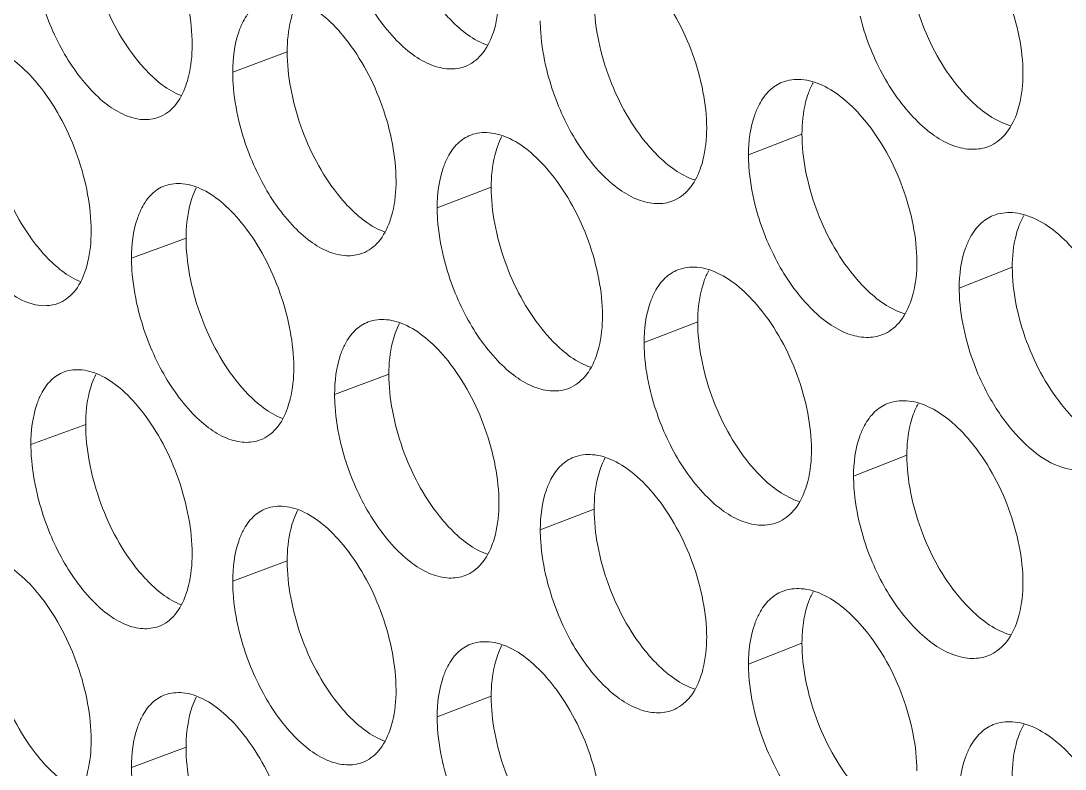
# Model space of a CAD drawing. Header units: millimetres. Extents: x 1177 to 4147, y 93 to 2194.
# Drawn here: x 2526.29 to 2542.44, y 857.04 to 868.62 of the extents above; entities that cross this region are included whole.
import ezdxf

# ---------------------------------------------------------------- set-up
doc = ezdxf.new("R2010")
doc.units = ezdxf.units.MM
doc.header["$LTSCALE"] = 0.1
doc.layers.get('0').update_dxf_attribs({"lineweight": 13})
doc.layers.add('标注', color=251, linetype='Continuous', lineweight=9)

# ---------------------------------------------------------------- blocks, each defined once
blk = doc.blocks.new('02')
at = {"layer": '标注'}
for p, q in [((4383.995, 831.468), (4382.792, 831.019)), ((4395.371, 829.648), (4394.189, 829.185)), ((4388.503, 828.474), (4387.309, 828.02)), ((4381.761, 827.347), (4380.555, 826.902)), ((4400.018, 826.707), (4398.846, 826.239)), ((4393.067, 825.501), (4391.882, 825.041)), ((4386.242, 824.343), (4385.043, 823.892)), ((4379.543, 823.233), (4378.332, 822.79)), ((4379.543, 823.233), (4378.332, 822.79)), ((4397.688, 822.55), (4396.511, 822.085)), ((4390.778, 821.359), (4389.588, 820.903)), ((4383.995, 820.218), (4382.792, 819.769)), ((4383.995, 820.218), (4382.792, 819.769)), ((4395.371, 818.398), (4394.189, 817.935)), ((4388.503, 817.224), (4387.309, 816.77)), ((4388.503, 817.224), (4387.309, 816.77)), ((4381.761, 816.097), (4380.555, 815.652))]:
    blk.add_line(p, q, dxfattribs=at)
for points, knots in [([(4381.895, 831.622), (4381.895, 831.892), (4381.834, 832.453), (4381.542, 833.541), (4381.139, 834.319), (4380.791, 834.765)], [0, 0, 0, 0, 0.240004, 0.497624, 1, 1, 1, 1]), ([(4379.543, 834.483), (4379.543, 834.212), (4379.603, 833.651), (4379.892, 832.562), (4380.291, 831.784), (4380.638, 831.338)], [0, 0, 0, 0, 0.240215, 0.497973, 1, 1, 1, 1]), ([(4385.183, 834.056), (4385.288, 833.62), (4385.591, 832.799), (4386.183, 831.918), (4386.74, 831.404), (4387.151, 831.164), (4387.557, 831.064), (4387.818, 831.1), (4387.93, 831.143)], [0, 0, 0, 0, 0.307608, 0.594138, 0.718158, 0.825202, 0.917274, 1, 1, 1, 1]), ([(4400.254, 830.985), (4400.254, 831.255), (4400.189, 831.815), (4399.882, 832.901), (4399.457, 833.671), (4399.094, 834.107)], [0, 0, 0, 0, 0.239421, 0.496413, 1, 1, 1, 1]), ([(4400.254, 830.985), (4400.254, 831.255), (4400.189, 831.815), (4399.882, 832.901), (4399.457, 833.671), (4399.094, 834.107)], [0, 0, 0, 0, 0.239421, 0.496413, 1, 1, 1, 1]), ([(4397.688, 833.8), (4397.688, 833.53), (4397.751, 832.969), (4398.056, 831.883), (4398.477, 831.112), (4398.838, 830.676)], [0, 0, 0, 0, 0.239633, 0.496767, 1, 1, 1, 1]), ([(4397.688, 833.8), (4397.688, 833.53), (4397.751, 832.969), (4398.056, 831.883), (4398.477, 831.112), (4398.838, 830.676)], [0, 0, 0, 0, 0.239633, 0.496767, 1, 1, 1, 1]), ([(4378.468, 832.953), (4378.572, 832.518), (4378.867, 831.698), (4379.445, 830.815), (4379.99, 830.295), (4380.392, 830.051), (4380.79, 829.945), (4381.046, 829.978), (4381.157, 830.019)], [0, 0, 0, 0, 0.309142, 0.59647, 0.720459, 0.827093, 0.918352, 1, 1, 1, 1]), ([(4393.265, 829.777), (4393.265, 830.047), (4393.201, 830.607), (4392.899, 831.694), (4392.483, 832.467), (4392.126, 832.907)], [0, 0, 0, 0, 0.239639, 0.496867, 1, 1, 1, 1]), ([(4383.531, 832.623), (4383.425, 832.583), (4383.218, 832.447), (4383.08, 832.245), (4383.022, 832.133)], [0, 0, 0, 0, 0.472462, 1, 1, 1, 1]), ([(4385.283, 831.755), (4385.148, 831.924), (4384.876, 832.221), (4384.419, 832.547), (4383.959, 832.699), (4383.658, 832.67), (4383.531, 832.623)], [0, 0, 0, 0, 0.312206, 0.579944, 0.804159, 1, 1, 1, 1]), ([(4388.534, 831.847), (4388.558, 831.913), (4388.645, 832.206), (4388.675, 832.514), (4388.675, 832.749)], [0, 0, 0, 0, 0.228786, 1, 1, 1, 1]), ([(4390.778, 832.609), (4390.778, 832.339), (4390.841, 831.779), (4391.139, 830.692), (4391.552, 829.918), (4391.908, 829.477)], [0, 0, 0, 0, 0.239851, 0.497219, 1, 1, 1, 1]), ([(4384.133, 832.369), (4384.11, 832.303), (4384.024, 832.01), (4383.995, 831.703), (4383.995, 831.468)], [0, 0, 0, 0, 0.228418, 1, 1, 1, 1]), ([(4387.358, 832.456), (4387.439, 832.354), (4387.737, 832.013), (4388.112, 831.72), (4388.419, 831.612)], [0, 0, 0, 0, 0.284851, 1, 1, 1, 1]), ([(4383.022, 832.133), (4382.983, 832.058), (4382.837, 831.705), (4382.792, 831.316), (4382.792, 831.019)], [0, 0, 0, 0, 0.221061, 1, 1, 1, 1]), ([(4389.588, 832.153), (4389.588, 832.066), (4389.602, 831.701), (4389.663, 831.338), (4389.73, 831.067)], [0, 0, 0, 0, 0.237763, 1, 1, 1, 1]), ([(4396.654, 832.25), (4396.764, 831.813), (4397.079, 830.99), (4397.694, 830.115), (4398.271, 829.608), (4398.697, 829.376), (4399.116, 829.286), (4399.384, 829.329), (4399.5, 829.376)], [0, 0, 0, 0, 0.305092, 0.590325, 0.714405, 0.822131, 0.915528, 1, 1, 1, 1]), ([(4396.654, 832.25), (4396.764, 831.813), (4397.079, 830.99), (4397.694, 830.115), (4398.271, 829.608), (4398.697, 829.376), (4399.116, 829.286), (4399.384, 829.329), (4399.5, 829.376)], [0, 0, 0, 0, 0.305092, 0.590325, 0.714405, 0.822131, 0.915528, 1, 1, 1, 1]), ([(4386.401, 828.618), (4386.401, 828.888), (4386.339, 829.449), (4386.043, 830.536), (4385.635, 831.312), (4385.283, 831.755)], [0, 0, 0, 0, 0.239858, 0.497322, 1, 1, 1, 1]), ([(4387.93, 831.143), (4388.067, 831.195), (4388.331, 831.397), (4388.476, 831.687), (4388.534, 831.847)], [0, 0, 0, 0, 0.461212, 1, 1, 1, 1]), ([(4378.566, 830.652), (4378.435, 830.821), (4378.17, 831.118), (4377.724, 831.446), (4377.275, 831.604), (4376.979, 831.579), (4376.855, 831.534)], [0, 0, 0, 0, 0.313876, 0.582158, 0.805693, 1, 1, 1, 1]), ([(4381.757, 830.721), (4381.78, 830.787), (4381.866, 831.079), (4381.895, 831.387), (4381.895, 831.622)], [0, 0, 0, 0, 0.228354, 1, 1, 1, 1]), ([(4383.995, 831.468), (4383.995, 831.197), (4384.056, 830.636), (4384.349, 829.548), (4384.753, 828.771), (4385.104, 828.328)], [0, 0, 0, 0, 0.240069, 0.497672, 1, 1, 1, 1]), ([(4380.638, 831.338), (4380.715, 831.238), (4381, 830.904), (4381.357, 830.612), (4381.651, 830.497)], [0, 0, 0, 0, 0.28452, 1, 1, 1, 1]), ([(4382.792, 831.019), (4382.792, 830.932), (4382.805, 830.567), (4382.865, 830.204), (4382.93, 829.933)], [0, 0, 0, 0, 0.237689, 1, 1, 1, 1]), ([(4389.73, 831.067), (4389.837, 830.631), (4390.144, 829.81), (4390.745, 828.931), (4391.31, 828.419), (4391.727, 828.183), (4392.138, 828.086), (4392.402, 828.126), (4392.516, 828.17)], [0, 0, 0, 0, 0.306595, 0.592601, 0.716644, 0.823962, 0.916568, 1, 1, 1, 1]), ([(4400.109, 830.082), (4400.133, 830.148), (4400.223, 830.441), (4400.254, 830.749), (4400.254, 830.985)], [0, 0, 0, 0, 0.229514, 1, 1, 1, 1]), ([(4400.109, 830.082), (4400.133, 830.148), (4400.223, 830.441), (4400.254, 830.749), (4400.254, 830.985)], [0, 0, 0, 0, 0.229514, 1, 1, 1, 1]), ([(4381.157, 830.019), (4381.293, 830.069), (4381.558, 830.27), (4381.7, 830.56), (4381.757, 830.721)], [0, 0, 0, 0, 0.459026, 1, 1, 1, 1]), ([(4394.939, 830.793), (4394.833, 830.751), (4394.628, 830.616), (4394.488, 830.417), (4394.429, 830.306)], [0, 0, 0, 0, 0.475484, 1, 1, 1, 1]), ([(4396.757, 829.951), (4396.618, 830.12), (4396.333, 830.417), (4395.857, 830.737), (4395.38, 830.881), (4395.069, 830.844), (4394.939, 830.793)], [0, 0, 0, 0, 0.309532, 0.576416, 0.801728, 1, 1, 1, 1]), ([(4379.664, 827.507), (4379.664, 827.777), (4379.603, 828.338), (4379.312, 829.427), (4378.913, 830.205), (4378.566, 830.652)], [0, 0, 0, 0, 0.240077, 0.497775, 1, 1, 1, 1]), ([(4395.513, 830.551), (4395.489, 830.485), (4395.401, 830.192), (4395.371, 829.883), (4395.371, 829.648)], [0, 0, 0, 0, 0.229141, 1, 1, 1, 1]), ([(4398.838, 830.676), (4398.925, 830.571), (4399.245, 830.221), (4399.652, 829.926), (4399.979, 829.83)], [0, 0, 0, 0, 0.285211, 1, 1, 1, 1]), ([(4398.838, 830.676), (4398.925, 830.571), (4399.245, 830.221), (4399.652, 829.926), (4399.979, 829.83)], [0, 0, 0, 0, 0.285211, 1, 1, 1, 1]), ([(4377.338, 830.373), (4377.338, 830.103), (4377.398, 829.541), (4377.685, 828.452), (4378.082, 827.673), (4378.426, 827.225)], [0, 0, 0, 0, 0.240288, 0.498123, 1, 1, 1, 1]), ([(4394.429, 830.306), (4394.389, 830.231), (4394.237, 829.876), (4394.189, 829.484), (4394.189, 829.185)], [0, 0, 0, 0, 0.22205, 1, 1, 1, 1]), ([(4399.5, 829.376), (4399.637, 829.431), (4399.901, 829.633), (4400.05, 829.922), (4400.109, 830.082)], [0, 0, 0, 0, 0.464648, 1, 1, 1, 1]), ([(4399.5, 829.376), (4399.637, 829.431), (4399.901, 829.633), (4400.05, 829.922), (4400.109, 830.082)], [0, 0, 0, 0, 0.464648, 1, 1, 1, 1]), ([(4382.93, 829.933), (4383.035, 829.497), (4383.336, 828.677), (4383.922, 827.795), (4384.475, 827.279), (4384.884, 827.038), (4385.287, 826.936), (4385.546, 826.971), (4385.658, 827.013)], [0, 0, 0, 0, 0.308117, 0.594911, 0.718921, 0.825829, 0.917631, 1, 1, 1, 1]), ([(4397.91, 826.827), (4397.91, 827.097), (4397.846, 827.657), (4397.54, 828.743), (4397.119, 829.514), (4396.757, 829.951)], [0, 0, 0, 0, 0.239493, 0.496564, 1, 1, 1, 1]), ([(4388.052, 829.625), (4387.946, 829.584), (4387.74, 829.449), (4387.602, 829.248), (4387.543, 829.137)], [0, 0, 0, 0, 0.473719, 1, 1, 1, 1]), ([(4389.831, 828.768), (4389.694, 828.937), (4389.417, 829.233), (4388.952, 829.557), (4388.485, 829.706), (4388.181, 829.674), (4388.052, 829.625)], [0, 0, 0, 0, 0.31112, 0.578509, 0.803168, 1, 1, 1, 1]), ([(4393.122, 828.875), (4393.146, 828.941), (4393.234, 829.233), (4393.265, 829.542), (4393.265, 829.777)], [0, 0, 0, 0, 0.229076, 1, 1, 1, 1]), ([(4395.371, 829.648), (4395.371, 829.378), (4395.434, 828.817), (4395.736, 827.731), (4396.155, 826.959), (4396.515, 826.521)], [0, 0, 0, 0, 0.239706, 0.496917, 1, 1, 1, 1]), ([(4388.643, 829.376), (4388.62, 829.31), (4388.533, 829.017), (4388.503, 828.709), (4388.503, 828.474)], [0, 0, 0, 0, 0.228706, 1, 1, 1, 1]), ([(4391.908, 829.477), (4391.992, 829.375), (4392.298, 829.03), (4392.687, 828.736), (4393.002, 828.633)], [0, 0, 0, 0, 0.285023, 1, 1, 1, 1]), ([(4387.543, 829.137), (4387.504, 829.062), (4387.355, 828.708), (4387.309, 828.317), (4387.309, 828.02)], [0, 0, 0, 0, 0.221445, 1, 1, 1, 1]), ([(4394.189, 829.185), (4394.189, 829.098), (4394.203, 828.733), (4394.265, 828.371), (4394.332, 828.1)], [0, 0, 0, 0, 0.237814, 1, 1, 1, 1]), ([(4392.516, 828.17), (4392.653, 828.223), (4392.917, 828.425), (4393.064, 828.715), (4393.122, 828.875)], [0, 0, 0, 0, 0.462617, 1, 1, 1, 1]), ([(4390.963, 825.635), (4390.963, 825.905), (4390.9, 826.466), (4390.6, 827.553), (4390.186, 828.327), (4389.831, 828.768)], [0, 0, 0, 0, 0.239711, 0.497019, 1, 1, 1, 1]), ([(4381.292, 828.505), (4381.185, 828.465), (4380.978, 828.33), (4380.841, 828.127), (4380.783, 828.014)], [0, 0, 0, 0, 0.471808, 1, 1, 1, 1]), ([(4383.03, 827.632), (4382.897, 827.801), (4382.626, 828.098), (4382.173, 828.424), (4381.717, 828.579), (4381.417, 828.551), (4381.292, 828.505)], [0, 0, 0, 0, 0.312757, 0.580674, 0.804664, 1, 1, 1, 1]), ([(4386.261, 827.717), (4386.285, 827.782), (4386.371, 828.075), (4386.401, 828.383), (4386.401, 828.618)], [0, 0, 0, 0, 0.228642, 1, 1, 1, 1]), ([(4388.503, 828.474), (4388.503, 828.203), (4388.565, 827.643), (4388.862, 826.555), (4389.272, 825.78), (4389.626, 825.339)], [0, 0, 0, 0, 0.239923, 0.49737, 1, 1, 1, 1]), ([(4381.899, 828.249), (4381.876, 828.183), (4381.79, 827.89), (4381.761, 827.583), (4381.761, 827.347)], [0, 0, 0, 0, 0.228275, 1, 1, 1, 1]), ([(4385.104, 828.328), (4385.183, 828.227), (4385.477, 827.888), (4385.846, 827.595), (4386.149, 827.485)], [0, 0, 0, 0, 0.284751, 1, 1, 1, 1]), ([(4380.783, 828.014), (4380.745, 827.94), (4380.599, 827.586), (4380.555, 827.198), (4380.555, 826.902)], [0, 0, 0, 0, 0.220876, 1, 1, 1, 1]), ([(4387.309, 828.02), (4387.309, 827.933), (4387.322, 827.567), (4387.383, 827.204), (4387.449, 826.934)], [0, 0, 0, 0, 0.237738, 1, 1, 1, 1]), ([(4394.332, 828.1), (4394.441, 827.664), (4394.754, 826.841), (4395.363, 825.965), (4395.936, 825.457), (4396.36, 825.223), (4396.776, 825.131), (4397.043, 825.173), (4397.158, 825.218)], [0, 0, 0, 0, 0.305591, 0.59108, 0.715148, 0.822737, 0.915872, 1, 1, 1, 1]), ([(4385.658, 827.013), (4385.795, 827.064), (4386.059, 827.266), (4386.204, 827.556), (4386.261, 827.717)], [0, 0, 0, 0, 0.460494, 1, 1, 1, 1]), ([(4399.599, 827.848), (4399.493, 827.806), (4399.289, 827.671), (4399.149, 827.472), (4399.089, 827.363)], [0, 0, 0, 0, 0.476586, 1, 1, 1, 1]), ([(4401.444, 827.018), (4401.302, 827.187), (4401.013, 827.483), (4400.53, 827.801), (4400.045, 827.942), (4399.731, 827.901), (4399.599, 827.848)], [0, 0, 0, 0, 0.3085, 0.575059, 0.800797, 1, 1, 1, 1]), ([(4379.527, 826.606), (4379.55, 826.672), (4379.635, 826.964), (4379.664, 827.272), (4379.664, 827.507)], [0, 0, 0, 0, 0.22821, 1, 1, 1, 1]), ([(4384.141, 824.492), (4384.141, 824.762), (4384.079, 825.323), (4383.785, 826.411), (4383.38, 827.188), (4383.03, 827.632)], [0, 0, 0, 0, 0.239931, 0.497473, 1, 1, 1, 1]), ([(4400.163, 827.611), (4400.139, 827.545), (4400.049, 827.252), (4400.018, 826.943), (4400.018, 826.707)], [0, 0, 0, 0, 0.229432, 1, 1, 1, 1]), ([(4381.761, 827.347), (4381.761, 827.077), (4381.822, 826.516), (4382.113, 825.428), (4382.515, 824.65), (4382.864, 824.205)], [0, 0, 0, 0, 0.240142, 0.497822, 1, 1, 1, 1]), ([(4399.089, 827.363), (4399.048, 827.287), (4398.894, 826.933), (4398.846, 826.539), (4398.846, 826.239)], [0, 0, 0, 0, 0.222471, 1, 1, 1, 1]), ([(4378.426, 827.225), (4378.502, 827.127), (4378.782, 826.794), (4379.133, 826.504), (4379.423, 826.387)], [0, 0, 0, 0, 0.28439, 1, 1, 1, 1]), ([(4380.555, 826.902), (4380.555, 826.815), (4380.568, 826.449), (4380.628, 826.086), (4380.692, 825.815)], [0, 0, 0, 0, 0.237664, 1, 1, 1, 1]), ([(4387.449, 826.934), (4387.555, 826.498), (4387.861, 825.677), (4388.457, 824.797), (4389.018, 824.284), (4389.432, 824.046), (4389.841, 823.947), (4390.103, 823.985), (4390.216, 824.029)], [0, 0, 0, 0, 0.307101, 0.593368, 0.717399, 0.82458, 0.91692, 1, 1, 1, 1]), ([(4397.766, 825.924), (4397.79, 825.99), (4397.88, 826.283), (4397.91, 826.591), (4397.91, 826.827)], [0, 0, 0, 0, 0.229368, 1, 1, 1, 1]), ([(4378.928, 825.904), (4379.064, 825.954), (4379.328, 826.155), (4379.47, 826.445), (4379.527, 826.606)], [0, 0, 0, 0, 0.458276, 1, 1, 1, 1]), ([(4392.629, 826.648), (4392.524, 826.607), (4392.318, 826.471), (4392.179, 826.272), (4392.12, 826.161)], [0, 0, 0, 0, 0.474911, 1, 1, 1, 1]), ([(4394.434, 825.801), (4394.296, 825.97), (4394.014, 826.267), (4393.542, 826.588), (4393.068, 826.734), (4392.759, 826.699), (4392.629, 826.648)], [0, 0, 0, 0, 0.310056, 0.577106, 0.802202, 1, 1, 1, 1]), ([(4400.018, 826.707), (4400.018, 826.437), (4400.082, 825.877), (4400.389, 824.791), (4400.812, 824.021), (4401.176, 823.586)], [0, 0, 0, 0, 0.239561, 0.496616, 1, 1, 1, 1]), ([(4393.209, 826.404), (4393.186, 826.338), (4393.098, 826.045), (4393.067, 825.736), (4393.067, 825.501)], [0, 0, 0, 0, 0.228996, 1, 1, 1, 1]), ([(4396.515, 826.521), (4396.6, 826.417), (4396.916, 826.068), (4397.317, 825.774), (4397.64, 825.675)], [0, 0, 0, 0, 0.285157, 1, 1, 1, 1]), ([(4377.889, 826.12), (4378.053, 826.008), (4378.387, 825.839), (4378.773, 825.847), (4378.928, 825.904)], [0, 0, 0, 0, 0.54679, 1, 1, 1, 1]), ([(4392.12, 826.161), (4392.08, 826.086), (4391.929, 825.731), (4391.882, 825.34), (4391.882, 825.041)], [0, 0, 0, 0, 0.221845, 1, 1, 1, 1]), ([(4398.846, 826.239), (4398.846, 826.153), (4398.86, 825.788), (4398.923, 825.425), (4398.991, 825.155)], [0, 0, 0, 0, 0.237866, 1, 1, 1, 1]), ([(4397.158, 825.218), (4397.295, 825.273), (4397.559, 825.475), (4397.707, 825.764), (4397.766, 825.924)], [0, 0, 0, 0, 0.463981, 1, 1, 1, 1]), ([(4380.692, 825.815), (4380.796, 825.38), (4381.094, 824.56), (4381.677, 823.677), (4382.226, 823.159), (4382.631, 822.917), (4383.031, 822.813), (4383.289, 822.846), (4383.401, 822.888)], [0, 0, 0, 0, 0.308628, 0.595689, 0.719688, 0.826459, 0.91799, 1, 1, 1, 1]), ([(4390.821, 824.733), (4390.845, 824.799), (4390.933, 825.092), (4390.963, 825.4), (4390.963, 825.635)], [0, 0, 0, 0, 0.228931, 1, 1, 1, 1]), ([(4395.581, 822.674), (4395.581, 822.944), (4395.517, 823.504), (4395.213, 824.591), (4394.794, 825.363), (4394.434, 825.801)], [0, 0, 0, 0, 0.239566, 0.496716, 1, 1, 1, 1]), ([(4385.785, 825.496), (4385.679, 825.456), (4385.472, 825.321), (4385.334, 825.119), (4385.276, 825.007)], [0, 0, 0, 0, 0.473099, 1, 1, 1, 1]), ([(4387.549, 824.634), (4387.414, 824.803), (4387.139, 825.099), (4386.678, 825.424), (4386.215, 825.575), (4385.912, 825.544), (4385.785, 825.496)], [0, 0, 0, 0, 0.31166, 0.579222, 0.803661, 1, 1, 1, 1]), ([(4393.067, 825.501), (4393.067, 825.231), (4393.13, 824.67), (4393.431, 823.583), (4393.846, 822.81), (4394.205, 822.371)], [0, 0, 0, 0, 0.239778, 0.497068, 1, 1, 1, 1]), ([(4386.381, 825.245), (4386.358, 825.179), (4386.271, 824.886), (4386.242, 824.578), (4386.242, 824.343)], [0, 0, 0, 0, 0.228562, 1, 1, 1, 1]), ([(4389.626, 825.339), (4389.708, 825.237), (4390.01, 824.894), (4390.393, 824.6), (4390.703, 824.494)], [0, 0, 0, 0, 0.284942, 1, 1, 1, 1]), ([(4385.276, 825.007), (4385.237, 824.932), (4385.089, 824.579), (4385.043, 824.189), (4385.043, 823.892)], [0, 0, 0, 0, 0.221251, 1, 1, 1, 1]), ([(4391.882, 825.041), (4391.882, 824.954), (4391.896, 824.589), (4391.957, 824.226), (4392.024, 823.956)], [0, 0, 0, 0, 0.237788, 1, 1, 1, 1]), ([(4398.991, 825.155), (4399.046, 824.936), (4399.183, 824.505), (4399.508, 823.799), (4399.975, 823.104), (4400.581, 822.516), (4401.229, 822.197), (4401.678, 822.217), (4401.855, 822.289)], [0, 0, 0, 0, 0.152652, 0.305439, 0.523584, 0.715027, 0.870754, 1, 1, 1, 1]), ([(4390.216, 824.029), (4390.353, 824.081), (4390.617, 824.283), (4390.763, 824.573), (4390.821, 824.733)], [0, 0, 0, 0, 0.46192, 1, 1, 1, 1]), ([(4384.002, 823.591), (4384.025, 823.657), (4384.112, 823.949), (4384.141, 824.257), (4384.141, 824.492)], [0, 0, 0, 0, 0.228498, 1, 1, 1, 1]), ([(4388.675, 821.499), (4388.675, 821.769), (4388.612, 822.33), (4388.314, 823.417), (4387.903, 824.192), (4387.549, 824.634)], [0, 0, 0, 0, 0.239784, 0.49717, 1, 1, 1, 1]), ([(4379.066, 824.392), (4378.96, 824.353), (4378.752, 824.217), (4378.616, 824.014), (4378.558, 823.901)], [0, 0, 0, 0, 0.471136, 1, 1, 1, 1]), ([(4379.066, 824.392), (4378.96, 824.353), (4378.752, 824.217), (4378.616, 824.014), (4378.558, 823.901)], [0, 0, 0, 0, 0.471136, 1, 1, 1, 1]), ([(4380.791, 823.515), (4380.659, 823.683), (4380.391, 823.98), (4379.941, 824.308), (4379.489, 824.464), (4379.191, 824.438), (4379.066, 824.392)], [0, 0, 0, 0, 0.313314, 0.581411, 0.805175, 1, 1, 1, 1]), ([(4380.791, 823.515), (4380.659, 823.683), (4380.391, 823.98), (4379.941, 824.308), (4379.489, 824.464), (4379.191, 824.438), (4379.066, 824.392)], [0, 0, 0, 0, 0.313314, 0.581411, 0.805175, 1, 1, 1, 1]), ([(4386.242, 824.343), (4386.242, 824.073), (4386.303, 823.512), (4386.598, 822.424), (4387.006, 821.648), (4387.358, 821.206)], [0, 0, 0, 0, 0.239996, 0.497521, 1, 1, 1, 1]), ([(4379.679, 824.133), (4379.656, 824.068), (4379.571, 823.775), (4379.543, 823.468), (4379.543, 823.233)], [0, 0, 0, 0, 0.228131, 1, 1, 1, 1]), ([(4379.679, 824.133), (4379.656, 824.068), (4379.571, 823.775), (4379.543, 823.468), (4379.543, 823.233)], [0, 0, 0, 0, 0.228131, 1, 1, 1, 1]), ([(4382.864, 824.205), (4382.942, 824.105), (4383.231, 823.768), (4383.595, 823.476), (4383.893, 823.363)], [0, 0, 0, 0, 0.284641, 1, 1, 1, 1]), ([(4378.558, 823.901), (4378.52, 823.826), (4378.376, 823.473), (4378.332, 823.086), (4378.332, 822.79)], [0, 0, 0, 0, 0.220694, 1, 1, 1, 1]), ([(4378.558, 823.901), (4378.52, 823.826), (4378.376, 823.473), (4378.332, 823.086), (4378.332, 822.79)], [0, 0, 0, 0, 0.220694, 1, 1, 1, 1]), ([(4385.043, 823.892), (4385.043, 823.805), (4385.057, 823.439), (4385.117, 823.076), (4385.183, 822.806)], [0, 0, 0, 0, 0.237713, 1, 1, 1, 1]), ([(4392.024, 823.956), (4392.132, 823.52), (4392.442, 822.698), (4393.047, 821.82), (4393.616, 821.31), (4394.037, 821.075), (4394.45, 820.981), (4394.715, 821.021), (4394.83, 821.066)], [0, 0, 0, 0, 0.306092, 0.591839, 0.715894, 0.823347, 0.916219, 1, 1, 1, 1]), ([(4383.401, 822.888), (4383.537, 822.939), (4383.801, 823.14), (4383.945, 823.43), (4384.002, 823.591)], [0, 0, 0, 0, 0.459766, 1, 1, 1, 1]), ([(4397.262, 823.693), (4397.156, 823.651), (4396.951, 823.515), (4396.812, 823.317), (4396.752, 823.207)], [0, 0, 0, 0, 0.476042, 1, 1, 1, 1]), ([(4399.094, 822.857), (4398.953, 823.026), (4398.666, 823.322), (4398.186, 823.642), (4397.705, 823.784), (4397.394, 823.745), (4397.262, 823.693)], [0, 0, 0, 0, 0.309013, 0.575734, 0.801259, 1, 1, 1, 1]), ([(4401.176, 823.586), (4401.264, 823.481), (4401.588, 823.128), (4402.002, 822.834), (4402.333, 822.74)], [0, 0, 0, 0, 0.285256, 1, 1, 1, 1]), ([(4381.895, 820.372), (4381.895, 820.642), (4381.834, 821.203), (4381.542, 822.291), (4381.139, 823.069), (4380.791, 823.515)], [0, 0, 0, 0, 0.240004, 0.497624, 1, 1, 1, 1]), ([(4381.895, 820.372), (4381.895, 820.642), (4381.834, 821.203), (4381.542, 822.291), (4381.139, 823.069), (4380.791, 823.515)], [0, 0, 0, 0, 0.240004, 0.497624, 1, 1, 1, 1]), ([(4397.831, 823.453), (4397.807, 823.387), (4397.718, 823.094), (4397.688, 822.785), (4397.688, 822.55)], [0, 0, 0, 0, 0.229286, 1, 1, 1, 1]), ([(4379.543, 823.233), (4379.543, 822.962), (4379.603, 822.401), (4379.892, 821.312), (4380.291, 820.534), (4380.638, 820.088)], [0, 0, 0, 0, 0.240215, 0.497973, 1, 1, 1, 1]), ([(4379.543, 823.233), (4379.543, 822.962), (4379.603, 822.401), (4379.892, 821.312), (4380.291, 820.534), (4380.638, 820.088)], [0, 0, 0, 0, 0.240215, 0.497973, 1, 1, 1, 1]), ([(4396.752, 823.207), (4396.712, 823.131), (4396.559, 822.777), (4396.511, 822.384), (4396.511, 822.085)], [0, 0, 0, 0, 0.222259, 1, 1, 1, 1]), ([(4378.332, 822.79), (4378.332, 822.703), (4378.345, 822.337), (4378.404, 821.974), (4378.468, 821.703)], [0, 0, 0, 0, 0.23764, 1, 1, 1, 1]), ([(4378.332, 822.79), (4378.332, 822.703), (4378.345, 822.337), (4378.404, 821.974), (4378.468, 821.703)], [0, 0, 0, 0, 0.23764, 1, 1, 1, 1]), ([(4385.183, 822.806), (4385.288, 822.37), (4385.591, 821.549), (4386.183, 820.668), (4386.74, 820.154), (4387.151, 819.914), (4387.557, 819.814), (4387.818, 819.85), (4387.93, 819.893)], [0, 0, 0, 0, 0.307608, 0.594138, 0.718158, 0.825202, 0.917274, 1, 1, 1, 1]), ([(4395.437, 821.772), (4395.461, 821.837), (4395.55, 822.13), (4395.581, 822.439), (4395.581, 822.674)], [0, 0, 0, 0, 0.229222, 1, 1, 1, 1]), ([(4400.254, 819.735), (4400.254, 820.005), (4400.189, 820.565), (4399.882, 821.651), (4399.457, 822.421), (4399.094, 822.857)], [0, 0, 0, 0, 0.239421, 0.496413, 1, 1, 1, 1]), ([(4390.334, 822.509), (4390.228, 822.468), (4390.022, 822.332), (4389.883, 822.132), (4389.824, 822.021)], [0, 0, 0, 0, 0.474323, 1, 1, 1, 1]), ([(4392.126, 821.657), (4391.988, 821.826), (4391.708, 822.122), (4391.24, 822.445), (4390.769, 822.592), (4390.463, 822.558), (4390.334, 822.509)], [0, 0, 0, 0, 0.310585, 0.577804, 0.802682, 1, 1, 1, 1]), ([(4397.688, 822.55), (4397.688, 822.28), (4397.751, 821.719), (4398.056, 820.633), (4398.477, 819.862), (4398.838, 819.426)], [0, 0, 0, 0, 0.239633, 0.496767, 1, 1, 1, 1]), ([(4390.919, 822.262), (4390.896, 822.196), (4390.808, 821.903), (4390.778, 821.595), (4390.778, 821.359)], [0, 0, 0, 0, 0.228851, 1, 1, 1, 1]), ([(4394.205, 822.371), (4394.289, 822.268), (4394.6, 821.921), (4394.995, 821.627), (4395.314, 821.526)], [0, 0, 0, 0, 0.285095, 1, 1, 1, 1]), ([(4389.824, 822.021), (4389.785, 821.946), (4389.635, 821.592), (4389.588, 821.201), (4389.588, 820.903)], [0, 0, 0, 0, 0.221643, 1, 1, 1, 1]), ([(4396.511, 822.085), (4396.511, 821.998), (4396.525, 821.633), (4396.587, 821.27), (4396.654, 821)], [0, 0, 0, 0, 0.23784, 1, 1, 1, 1]), ([(4394.83, 821.066), (4394.967, 821.12), (4395.231, 821.322), (4395.379, 821.612), (4395.437, 821.772)], [0, 0, 0, 0, 0.463304, 1, 1, 1, 1]), ([(4378.468, 821.703), (4378.572, 821.268), (4378.867, 820.448), (4379.445, 819.565), (4379.99, 819.045), (4380.392, 818.801), (4380.79, 818.695), (4381.046, 818.728), (4381.157, 818.769)], [0, 0, 0, 0, 0.309142, 0.59647, 0.720459, 0.827093, 0.918352, 1, 1, 1, 1]), ([(4378.468, 821.703), (4378.572, 821.268), (4378.867, 820.448), (4379.445, 819.565), (4379.99, 819.045), (4380.392, 818.801), (4380.79, 818.695), (4381.046, 818.728), (4381.157, 818.769)], [0, 0, 0, 0, 0.309142, 0.59647, 0.720459, 0.827093, 0.918352, 1, 1, 1, 1]), ([(4388.534, 820.597), (4388.558, 820.663), (4388.645, 820.956), (4388.675, 821.264), (4388.675, 821.499)], [0, 0, 0, 0, 0.228786, 1, 1, 1, 1]), ([(4393.265, 818.527), (4393.265, 818.797), (4393.201, 819.357), (4392.899, 820.444), (4392.483, 821.217), (4392.126, 821.657)], [0, 0, 0, 0, 0.239639, 0.496867, 1, 1, 1, 1]), ([(4383.531, 821.373), (4383.425, 821.333), (4383.218, 821.197), (4383.08, 820.995), (4383.022, 820.883)], [0, 0, 0, 0, 0.472462, 1, 1, 1, 1]), ([(4383.531, 821.373), (4383.425, 821.333), (4383.218, 821.197), (4383.08, 820.995), (4383.022, 820.883)], [0, 0, 0, 0, 0.472462, 1, 1, 1, 1]), ([(4385.283, 820.505), (4385.148, 820.674), (4384.876, 820.971), (4384.419, 821.297), (4383.959, 821.449), (4383.658, 821.42), (4383.531, 821.373)], [0, 0, 0, 0, 0.312206, 0.579944, 0.804159, 1, 1, 1, 1]), ([(4385.283, 820.505), (4385.148, 820.674), (4384.876, 820.971), (4384.419, 821.297), (4383.959, 821.449), (4383.658, 821.42), (4383.531, 821.373)], [0, 0, 0, 0, 0.312206, 0.579944, 0.804159, 1, 1, 1, 1]), ([(4390.778, 821.359), (4390.778, 821.089), (4390.841, 820.529), (4391.139, 819.442), (4391.552, 818.668), (4391.908, 818.227)], [0, 0, 0, 0, 0.239851, 0.497219, 1, 1, 1, 1]), ([(4384.133, 821.119), (4384.11, 821.053), (4384.024, 820.76), (4383.995, 820.453), (4383.995, 820.218)], [0, 0, 0, 0, 0.228418, 1, 1, 1, 1]), ([(4384.133, 821.119), (4384.11, 821.053), (4384.024, 820.76), (4383.995, 820.453), (4383.995, 820.218)], [0, 0, 0, 0, 0.228418, 1, 1, 1, 1]), ([(4387.358, 821.206), (4387.439, 821.104), (4387.737, 820.763), (4388.112, 820.47), (4388.419, 820.362)], [0, 0, 0, 0, 0.284851, 1, 1, 1, 1]), ([(4383.022, 820.883), (4382.983, 820.808), (4382.837, 820.455), (4382.792, 820.066), (4382.792, 819.769)], [0, 0, 0, 0, 0.221061, 1, 1, 1, 1]), ([(4383.022, 820.883), (4382.983, 820.808), (4382.837, 820.455), (4382.792, 820.066), (4382.792, 819.769)], [0, 0, 0, 0, 0.221061, 1, 1, 1, 1]), ([(4389.588, 820.903), (4389.588, 820.816), (4389.602, 820.451), (4389.663, 820.088), (4389.73, 819.817)], [0, 0, 0, 0, 0.237763, 1, 1, 1, 1]), ([(4396.654, 821), (4396.764, 820.563), (4397.079, 819.74), (4397.694, 818.865), (4398.271, 818.358), (4398.697, 818.126), (4399.116, 818.036), (4399.384, 818.079), (4399.5, 818.126)], [0, 0, 0, 0, 0.305092, 0.590325, 0.714405, 0.822131, 0.915528, 1, 1, 1, 1]), ([(4387.93, 819.893), (4388.067, 819.945), (4388.331, 820.147), (4388.476, 820.437), (4388.534, 820.597)], [0, 0, 0, 0, 0.461212, 1, 1, 1, 1]), ([(4378.566, 819.402), (4378.435, 819.571), (4378.17, 819.868), (4377.724, 820.196), (4377.275, 820.354), (4376.979, 820.329), (4376.855, 820.284)], [0, 0, 0, 0, 0.313876, 0.582158, 0.805693, 1, 1, 1, 1]), ([(4381.757, 819.471), (4381.78, 819.537), (4381.866, 819.829), (4381.895, 820.137), (4381.895, 820.372)], [0, 0, 0, 0, 0.228354, 1, 1, 1, 1]), ([(4381.757, 819.471), (4381.78, 819.537), (4381.866, 819.829), (4381.895, 820.137), (4381.895, 820.372)], [0, 0, 0, 0, 0.228354, 1, 1, 1, 1]), ([(4386.401, 817.368), (4386.401, 817.638), (4386.339, 818.199), (4386.043, 819.286), (4385.635, 820.062), (4385.283, 820.505)], [0, 0, 0, 0, 0.239858, 0.497322, 1, 1, 1, 1]), ([(4386.401, 817.368), (4386.401, 817.638), (4386.339, 818.199), (4386.043, 819.286), (4385.635, 820.062), (4385.283, 820.505)], [0, 0, 0, 0, 0.239858, 0.497322, 1, 1, 1, 1]), ([(4383.995, 820.218), (4383.995, 819.947), (4384.056, 819.386), (4384.349, 818.298), (4384.753, 817.521), (4385.104, 817.078)], [0, 0, 0, 0, 0.240069, 0.497672, 1, 1, 1, 1]), ([(4383.995, 820.218), (4383.995, 819.947), (4384.056, 819.386), (4384.349, 818.298), (4384.753, 817.521), (4385.104, 817.078)], [0, 0, 0, 0, 0.240069, 0.497672, 1, 1, 1, 1]), ([(4380.638, 820.088), (4380.715, 819.988), (4381, 819.654), (4381.357, 819.362), (4381.651, 819.247)], [0, 0, 0, 0, 0.28452, 1, 1, 1, 1]), ([(4380.638, 820.088), (4380.715, 819.988), (4381, 819.654), (4381.357, 819.362), (4381.651, 819.247)], [0, 0, 0, 0, 0.28452, 1, 1, 1, 1]), ([(4382.792, 819.769), (4382.792, 819.682), (4382.805, 819.317), (4382.865, 818.954), (4382.93, 818.683)], [0, 0, 0, 0, 0.237689, 1, 1, 1, 1]), ([(4382.792, 819.769), (4382.792, 819.682), (4382.805, 819.317), (4382.865, 818.954), (4382.93, 818.683)], [0, 0, 0, 0, 0.237689, 1, 1, 1, 1]), ([(4389.73, 819.817), (4389.837, 819.381), (4390.144, 818.56), (4390.745, 817.681), (4391.31, 817.169), (4391.727, 816.933), (4392.138, 816.836), (4392.402, 816.876), (4392.516, 816.92)], [0, 0, 0, 0, 0.306595, 0.592601, 0.716644, 0.823962, 0.916568, 1, 1, 1, 1]), ([(4400.109, 818.832), (4400.133, 818.898), (4400.223, 819.191), (4400.254, 819.499), (4400.254, 819.735)], [0, 0, 0, 0, 0.229514, 1, 1, 1, 1]), ([(4381.157, 818.769), (4381.293, 818.819), (4381.558, 819.02), (4381.7, 819.31), (4381.757, 819.471)], [0, 0, 0, 0, 0.459026, 1, 1, 1, 1]), ([(4381.157, 818.769), (4381.293, 818.819), (4381.558, 819.02), (4381.7, 819.31), (4381.757, 819.471)], [0, 0, 0, 0, 0.459026, 1, 1, 1, 1]), ([(4394.939, 819.543), (4394.833, 819.501), (4394.628, 819.366), (4394.488, 819.167), (4394.429, 819.056)], [0, 0, 0, 0, 0.475484, 1, 1, 1, 1]), ([(4396.757, 818.701), (4396.618, 818.87), (4396.333, 819.167), (4395.857, 819.487), (4395.38, 819.631), (4395.069, 819.594), (4394.939, 819.543)], [0, 0, 0, 0, 0.309532, 0.576416, 0.801728, 1, 1, 1, 1]), ([(4398.838, 819.426), (4398.925, 819.321), (4399.245, 818.971), (4399.652, 818.676), (4399.979, 818.58)], [0, 0, 0, 0, 0.285211, 1, 1, 1, 1]), ([(4379.664, 816.257), (4379.664, 816.527), (4379.603, 817.088), (4379.312, 818.177), (4378.913, 818.955), (4378.566, 819.402)], [0, 0, 0, 0, 0.240077, 0.497775, 1, 1, 1, 1]), ([(4395.513, 819.301), (4395.489, 819.235), (4395.401, 818.942), (4395.371, 818.633), (4395.371, 818.398)], [0, 0, 0, 0, 0.229141, 1, 1, 1, 1]), ([(4377.338, 819.123), (4377.338, 818.853), (4377.398, 818.291), (4377.685, 817.202), (4378.082, 816.423), (4378.426, 815.975)], [0, 0, 0, 0, 0.240288, 0.498123, 1, 1, 1, 1]), ([(4394.429, 819.056), (4394.389, 818.981), (4394.237, 818.626), (4394.189, 818.234), (4394.189, 817.935)], [0, 0, 0, 0, 0.22205, 1, 1, 1, 1]), ([(4399.5, 818.126), (4399.637, 818.181), (4399.901, 818.383), (4400.05, 818.672), (4400.109, 818.832)], [0, 0, 0, 0, 0.464648, 1, 1, 1, 1]), ([(4382.93, 818.683), (4383.035, 818.247), (4383.336, 817.427), (4383.922, 816.545), (4384.475, 816.029), (4384.884, 815.788), (4385.287, 815.686), (4385.546, 815.721), (4385.658, 815.763)], [0, 0, 0, 0, 0.308117, 0.594911, 0.718921, 0.825829, 0.917631, 1, 1, 1, 1]), ([(4382.93, 818.683), (4383.035, 818.247), (4383.336, 817.427), (4383.922, 816.545), (4384.475, 816.029), (4384.884, 815.788), (4385.287, 815.686), (4385.546, 815.721), (4385.658, 815.763)], [0, 0, 0, 0, 0.308117, 0.594911, 0.718921, 0.825829, 0.917631, 1, 1, 1, 1]), ([(4393.122, 817.625), (4393.146, 817.691), (4393.234, 817.983), (4393.265, 818.292), (4393.265, 818.527)], [0, 0, 0, 0, 0.229076, 1, 1, 1, 1]), ([(4397.91, 815.577), (4397.91, 815.847), (4397.846, 816.407), (4397.54, 817.493), (4397.119, 818.264), (4396.757, 818.701)], [0, 0, 0, 0, 0.239493, 0.496564, 1, 1, 1, 1]), ([(4388.052, 818.375), (4387.946, 818.334), (4387.74, 818.199), (4387.602, 817.998), (4387.543, 817.887)], [0, 0, 0, 0, 0.473719, 1, 1, 1, 1]), ([(4388.052, 818.375), (4387.946, 818.334), (4387.74, 818.199), (4387.602, 817.998), (4387.543, 817.887)], [0, 0, 0, 0, 0.473719, 1, 1, 1, 1]), ([(4389.831, 817.518), (4389.694, 817.687), (4389.417, 817.983), (4388.952, 818.307), (4388.485, 818.456), (4388.181, 818.424), (4388.052, 818.375)], [0, 0, 0, 0, 0.31112, 0.578509, 0.803168, 1, 1, 1, 1]), ([(4389.831, 817.518), (4389.694, 817.687), (4389.417, 817.983), (4388.952, 818.307), (4388.485, 818.456), (4388.181, 818.424), (4388.052, 818.375)], [0, 0, 0, 0, 0.31112, 0.578509, 0.803168, 1, 1, 1, 1]), ([(4395.371, 818.398), (4395.371, 818.128), (4395.434, 817.567), (4395.736, 816.481), (4396.155, 815.709), (4396.515, 815.271)], [0, 0, 0, 0, 0.239706, 0.496917, 1, 1, 1, 1]), ([(4388.643, 818.126), (4388.62, 818.06), (4388.533, 817.767), (4388.503, 817.459), (4388.503, 817.224)], [0, 0, 0, 0, 0.228706, 1, 1, 1, 1]), ([(4388.643, 818.126), (4388.62, 818.06), (4388.533, 817.767), (4388.503, 817.459), (4388.503, 817.224)], [0, 0, 0, 0, 0.228706, 1, 1, 1, 1]), ([(4391.908, 818.227), (4391.992, 818.125), (4392.298, 817.78), (4392.687, 817.486), (4393.002, 817.383)], [0, 0, 0, 0, 0.285023, 1, 1, 1, 1]), ([(4387.543, 817.887), (4387.504, 817.812), (4387.355, 817.458), (4387.309, 817.067), (4387.309, 816.77)], [0, 0, 0, 0, 0.221445, 1, 1, 1, 1]), ([(4387.543, 817.887), (4387.504, 817.812), (4387.355, 817.458), (4387.309, 817.067), (4387.309, 816.77)], [0, 0, 0, 0, 0.221445, 1, 1, 1, 1]), ([(4394.189, 817.935), (4394.189, 817.848), (4394.203, 817.483), (4394.265, 817.121), (4394.332, 816.85)], [0, 0, 0, 0, 0.237814, 1, 1, 1, 1]), ([(4392.516, 816.92), (4392.653, 816.973), (4392.917, 817.175), (4393.064, 817.465), (4393.122, 817.625)], [0, 0, 0, 0, 0.462617, 1, 1, 1, 1]), ([(4386.261, 816.467), (4386.285, 816.532), (4386.371, 816.825), (4386.401, 817.133), (4386.401, 817.368)], [0, 0, 0, 0, 0.228642, 1, 1, 1, 1]), ([(4386.261, 816.467), (4386.285, 816.532), (4386.371, 816.825), (4386.401, 817.133), (4386.401, 817.368)], [0, 0, 0, 0, 0.228642, 1, 1, 1, 1]), ([(4390.963, 814.385), (4390.963, 814.655), (4390.9, 815.216), (4390.6, 816.303), (4390.186, 817.077), (4389.831, 817.518)], [0, 0, 0, 0, 0.239711, 0.497019, 1, 1, 1, 1]), ([(4390.963, 814.385), (4390.963, 814.655), (4390.9, 815.216), (4390.6, 816.303), (4390.186, 817.077), (4389.831, 817.518)], [0, 0, 0, 0, 0.239711, 0.497019, 1, 1, 1, 1]), ([(4381.292, 817.255), (4381.185, 817.215), (4380.978, 817.08), (4380.841, 816.877), (4380.783, 816.764)], [0, 0, 0, 0, 0.471808, 1, 1, 1, 1]), ([(4383.03, 816.382), (4382.897, 816.551), (4382.626, 816.848), (4382.173, 817.174), (4381.717, 817.329), (4381.417, 817.301), (4381.292, 817.255)], [0, 0, 0, 0, 0.312757, 0.580674, 0.804664, 1, 1, 1, 1]), ([(4388.503, 817.224), (4388.503, 816.953), (4388.565, 816.393), (4388.862, 815.305), (4389.272, 814.53), (4389.626, 814.089)], [0, 0, 0, 0, 0.239923, 0.49737, 1, 1, 1, 1]), ([(4388.503, 817.224), (4388.503, 816.953), (4388.565, 816.393), (4388.862, 815.305), (4389.272, 814.53), (4389.626, 814.089)], [0, 0, 0, 0, 0.239923, 0.49737, 1, 1, 1, 1]), ([(4381.899, 816.999), (4381.876, 816.933), (4381.79, 816.64), (4381.761, 816.333), (4381.761, 816.097)], [0, 0, 0, 0, 0.228275, 1, 1, 1, 1]), ([(4385.104, 817.078), (4385.183, 816.977), (4385.477, 816.638), (4385.846, 816.345), (4386.149, 816.235)], [0, 0, 0, 0, 0.284751, 1, 1, 1, 1]), ([(4385.104, 817.078), (4385.183, 816.977), (4385.477, 816.638), (4385.846, 816.345), (4386.149, 816.235)], [0, 0, 0, 0, 0.284751, 1, 1, 1, 1]), ([(4380.783, 816.764), (4380.745, 816.69), (4380.599, 816.336), (4380.555, 815.948), (4380.555, 815.652)], [0, 0, 0, 0, 0.220876, 1, 1, 1, 1]), ([(4387.309, 816.77), (4387.309, 816.683), (4387.322, 816.317), (4387.383, 815.954), (4387.449, 815.684)], [0, 0, 0, 0, 0.237738, 1, 1, 1, 1]), ([(4387.309, 816.77), (4387.309, 816.683), (4387.322, 816.317), (4387.383, 815.954), (4387.449, 815.684)], [0, 0, 0, 0, 0.237738, 1, 1, 1, 1]), ([(4394.332, 816.85), (4394.441, 816.414), (4394.754, 815.591), (4395.363, 814.715), (4395.936, 814.207), (4396.36, 813.973), (4396.776, 813.881), (4397.043, 813.923), (4397.158, 813.968)], [0, 0, 0, 0, 0.305591, 0.59108, 0.715148, 0.822737, 0.915872, 1, 1, 1, 1]), ([(4401.444, 815.768), (4401.302, 815.937), (4401.013, 816.233), (4400.53, 816.551), (4400.045, 816.692), (4399.731, 816.651), (4399.599, 816.598)], [0, 0, 0, 0, 0.3085, 0.575059, 0.800797, 1, 1, 1, 1]), ([(4385.658, 815.763), (4385.795, 815.814), (4386.059, 816.016), (4386.204, 816.306), (4386.261, 816.467)], [0, 0, 0, 0, 0.460494, 1, 1, 1, 1]), ([(4385.658, 815.763), (4385.795, 815.814), (4386.059, 816.016), (4386.204, 816.306), (4386.261, 816.467)], [0, 0, 0, 0, 0.460494, 1, 1, 1, 1]), ([(4399.599, 816.598), (4399.493, 816.556), (4399.289, 816.421), (4399.149, 816.222), (4399.089, 816.113)], [0, 0, 0, 0, 0.476586, 1, 1, 1, 1]), ([(4379.527, 815.356), (4379.55, 815.422), (4379.635, 815.714), (4379.664, 816.022), (4379.664, 816.257)], [0, 0, 0, 0, 0.22821, 1, 1, 1, 1]), ([(4384.141, 813.242), (4384.141, 813.512), (4384.079, 814.073), (4383.785, 815.161), (4383.38, 815.938), (4383.03, 816.382)], [0, 0, 0, 0, 0.239931, 0.497473, 1, 1, 1, 1]), ([(4400.163, 816.361), (4400.139, 816.295), (4400.049, 816.002), (4400.018, 815.693), (4400.018, 815.457)], [0, 0, 0, 0, 0.229432, 1, 1, 1, 1]), ([(4378.426, 815.975), (4378.502, 815.877), (4378.782, 815.544), (4379.133, 815.254), (4379.423, 815.137)], [0, 0, 0, 0, 0.28439, 1, 1, 1, 1]), ([(4381.761, 816.097), (4381.761, 815.827), (4381.822, 815.266), (4382.113, 814.178), (4382.515, 813.4), (4382.864, 812.955)], [0, 0, 0, 0, 0.240142, 0.497822, 1, 1, 1, 1]), ([(4399.089, 816.113), (4399.048, 816.037), (4398.894, 815.683), (4398.846, 815.289), (4398.846, 814.989)], [0, 0, 0, 0, 0.222471, 1, 1, 1, 1]), ([(4380.555, 815.652), (4380.555, 815.565), (4380.568, 815.199), (4380.628, 814.836), (4380.692, 814.565)], [0, 0, 0, 0, 0.237664, 1, 1, 1, 1]), ([(4387.449, 815.684), (4387.555, 815.248), (4387.861, 814.427), (4388.457, 813.547), (4389.018, 813.034), (4389.432, 812.796), (4389.841, 812.697), (4390.103, 812.735), (4390.216, 812.779)], [0, 0, 0, 0, 0.307101, 0.593368, 0.717399, 0.82458, 0.91692, 1, 1, 1, 1]), ([(4387.449, 815.684), (4387.555, 815.248), (4387.861, 814.427), (4388.457, 813.547), (4389.018, 813.034), (4389.432, 812.796), (4389.841, 812.697), (4390.103, 812.735), (4390.216, 812.779)], [0, 0, 0, 0, 0.307101, 0.593368, 0.717399, 0.82458, 0.91692, 1, 1, 1, 1])]:
    blk.add_open_spline(points, degree=3, knots=knots, dxfattribs=at)
for points in [[(4395.617, 830.782), (4395.577, 830.708), (4395.542, 830.63), (4395.513, 830.551)], [(4388.739, 829.595), (4388.702, 829.525), (4388.67, 829.451), (4388.643, 829.376)], [(4381.987, 828.456), (4381.953, 828.389), (4381.924, 828.319), (4381.899, 828.249)], [(4400.272, 827.851), (4400.229, 827.774), (4400.193, 827.693), (4400.163, 827.611)], [(4393.311, 826.631), (4393.271, 826.558), (4393.238, 826.482), (4393.209, 826.404)], [(4386.474, 825.46), (4386.438, 825.391), (4386.407, 825.319), (4386.381, 825.245)], [(4379.765, 824.336), (4379.732, 824.271), (4379.704, 824.203), (4379.679, 824.133)], [(4379.765, 824.336), (4379.732, 824.271), (4379.704, 824.203), (4379.679, 824.133)], [(4397.938, 823.689), (4397.896, 823.613), (4397.861, 823.534), (4397.831, 823.453)], [(4391.018, 822.486), (4390.979, 822.414), (4390.947, 822.339), (4390.919, 822.262)], [(4384.224, 821.33), (4384.189, 821.262), (4384.159, 821.191), (4384.133, 821.119)], [(4384.224, 821.33), (4384.189, 821.262), (4384.159, 821.191), (4384.133, 821.119)], [(4395.617, 819.532), (4395.577, 819.458), (4395.542, 819.38), (4395.513, 819.301)], [(4388.739, 818.345), (4388.702, 818.275), (4388.67, 818.201), (4388.643, 818.126)], [(4388.739, 818.345), (4388.702, 818.275), (4388.67, 818.201), (4388.643, 818.126)], [(4381.987, 817.206), (4381.953, 817.139), (4381.924, 817.069), (4381.899, 816.999)], [(4400.272, 816.601), (4400.229, 816.524), (4400.193, 816.443), (4400.163, 816.361)]]:
    blk.add_open_spline(points, degree=3, dxfattribs=at)

msp = doc.modelspace()

# ---------------------------------------------------------------- block references
at = {"xscale": 0.7, "yscale": 0.7, "zscale": 0.7}
msp.add_blockref('02', (-538.391, 286.112), dxfattribs=at)

doc.saveas('drawing.dxf')
